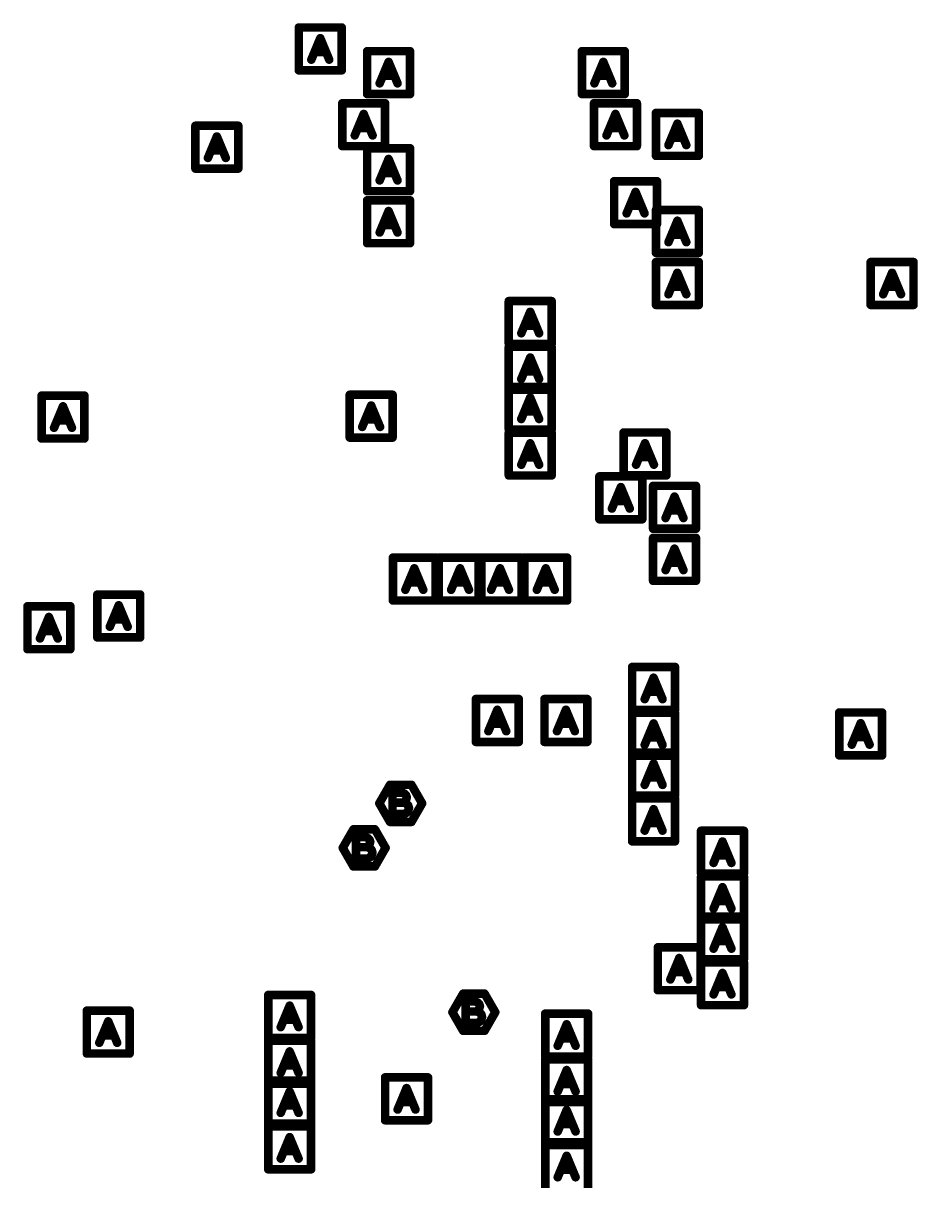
# Model space of a CAD drawing. Extents: x -14.2 to 19.9, y -5.2 to 16.9.
# Drawn here: x 1.014 to 1.64, y 2.601 to 3.413 of the extents above; entities that cross this region are included whole.
import ezdxf

# ---------------------------------------------------------------- set-up
doc = ezdxf.new("R2010")
doc.units = 0
doc.layers.get('0').update_dxf_attribs({"linetype": 'CONTINUOUS'})
doc.layers.add('FAB', color=2, linetype='CONTINUOUS')

# ---------------------------------------------------------------- blocks, each defined once
blk = doc.blocks.new('ROUND_1')
at = {"const_width": 0.003}
blk.add_lwpolyline([(-0.0015, 0, 1), (0.0015, 0, 1)], format="xyb", close=True, dxfattribs=at)

msp = doc.modelspace()

# ---------------------------------------------------------------- linework, layer by layer
at = {"layer": 'FAB', "const_width": 0.006}
for points in [[(1.20701, 3.37971), (1.20701, 3.40971)], [(1.20701, 3.40971), (1.23701, 3.40971)], [(1.23701, 3.40971), (1.23701, 3.37971)], [(1.21576, 3.38721), (1.22201, 3.40221)], [(1.22201, 3.40221), (1.22826, 3.38721)], [(1.22601, 3.39246), (1.21801, 3.39246)], [(1.25483, 3.36312), (1.25483, 3.39312)], [(1.25483, 3.39312), (1.28483, 3.39312)], [(1.28483, 3.39312), (1.28483, 3.36312)], [(1.40512, 3.36312), (1.40512, 3.39312)], [(1.40512, 3.39312), (1.43512, 3.39312)], [(1.43512, 3.39312), (1.43512, 3.36312)], [(1.26358, 3.37062), (1.26983, 3.38562)], [(1.26983, 3.38562), (1.27608, 3.37062)], [(1.41387, 3.37062), (1.42012, 3.38562)], [(1.42012, 3.38562), (1.42637, 3.37062)], [(1.23701, 3.37971), (1.20701, 3.37971)], [(1.27383, 3.37587), (1.26583, 3.37587)], [(1.42412, 3.37587), (1.41612, 3.37587)], [(1.23739, 3.3267), (1.23739, 3.3567)], [(1.23739, 3.3567), (1.26739, 3.3567)], [(1.28483, 3.36312), (1.25483, 3.36312)], [(1.26739, 3.3567), (1.26739, 3.3267)], [(1.43512, 3.36312), (1.40512, 3.36312)], [(1.41362, 3.3267), (1.41362, 3.3567)], [(1.41362, 3.3567), (1.44362, 3.3567)], [(1.44362, 3.3567), (1.44362, 3.3267)], [(1.24614, 3.3342), (1.25239, 3.3492)], [(1.25239, 3.3492), (1.25864, 3.3342)], [(1.42237, 3.3342), (1.42862, 3.3492)], [(1.42862, 3.3492), (1.43487, 3.3342)], [(1.45696, 3.31992), (1.45696, 3.34992)], [(1.45696, 3.34992), (1.48696, 3.34992)], [(1.48696, 3.34992), (1.48696, 3.31992)], [(1.13462, 3.31095), (1.13462, 3.34095)], [(1.13462, 3.34095), (1.16462, 3.34095)], [(1.16462, 3.34095), (1.16462, 3.31095)], [(1.46571, 3.32742), (1.47196, 3.34242)], [(1.47196, 3.34242), (1.47821, 3.32742)], [(1.14337, 3.31845), (1.14962, 3.33345)], [(1.14962, 3.33345), (1.15587, 3.31845)], [(1.25639, 3.33945), (1.24839, 3.33945)], [(1.43262, 3.33945), (1.42462, 3.33945)], [(1.47596, 3.33267), (1.46796, 3.33267)], [(1.15362, 3.3237), (1.14562, 3.3237)], [(1.26739, 3.3267), (1.23739, 3.3267)], [(1.25483, 3.2952), (1.25483, 3.3252)], [(1.25483, 3.3252), (1.28483, 3.3252)], [(1.28483, 3.3252), (1.28483, 3.2952)], [(1.44362, 3.3267), (1.41362, 3.3267)], [(1.26358, 3.3027), (1.26983, 3.3177)], [(1.26983, 3.3177), (1.27608, 3.3027)], [(1.48696, 3.31992), (1.45696, 3.31992)], [(1.16462, 3.31095), (1.13462, 3.31095)], [(1.27383, 3.30795), (1.26583, 3.30795)], [(1.4277, 3.27215), (1.4277, 3.30215)], [(1.4277, 3.30215), (1.4577, 3.30215)], [(1.4577, 3.30215), (1.4577, 3.27215)], [(1.28483, 3.2952), (1.25483, 3.2952)], [(1.43645, 3.27965), (1.4427, 3.29465)], [(1.4427, 3.29465), (1.44895, 3.27965)], [(1.25483, 3.25878), (1.25483, 3.28878)], [(1.25483, 3.28878), (1.28483, 3.28878)], [(1.28483, 3.28878), (1.28483, 3.25878)], [(1.4467, 3.2849), (1.4387, 3.2849)], [(1.26358, 3.26628), (1.26983, 3.28128)], [(1.26983, 3.28128), (1.27608, 3.26628)], [(1.45696, 3.252), (1.45696, 3.282)], [(1.45696, 3.282), (1.48696, 3.282)], [(1.48696, 3.282), (1.48696, 3.252)], [(1.27383, 3.27153), (1.26583, 3.27153)], [(1.4577, 3.27215), (1.4277, 3.27215)], [(1.46571, 3.2595), (1.47196, 3.2745)], [(1.47196, 3.2745), (1.47821, 3.2595)], [(1.28483, 3.25878), (1.25483, 3.25878)], [(1.47596, 3.26475), (1.46796, 3.26475)], [(1.48696, 3.252), (1.45696, 3.252)], [(1.45696, 3.21558), (1.45696, 3.24558)], [(1.45696, 3.24558), (1.48696, 3.24558)], [(1.48696, 3.24558), (1.48696, 3.21558)], [(1.60725, 3.21558), (1.60725, 3.24558)], [(1.60725, 3.24558), (1.63725, 3.24558)], [(1.63725, 3.24558), (1.63725, 3.21558)], [(1.46571, 3.22308), (1.47196, 3.23808)], [(1.47196, 3.23808), (1.47821, 3.22308)], [(1.616, 3.22308), (1.62225, 3.23808)], [(1.62225, 3.23808), (1.6285, 3.22308)], [(1.47596, 3.22833), (1.46796, 3.22833)], [(1.62625, 3.22833), (1.61825, 3.22833)], [(1.35395, 3.18828), (1.35395, 3.21828)], [(1.35395, 3.21828), (1.38395, 3.21828)], [(1.38395, 3.21828), (1.38395, 3.18828)], [(1.3627, 3.19578), (1.36895, 3.21078)], [(1.36895, 3.21078), (1.3752, 3.19578)], [(1.48696, 3.21558), (1.45696, 3.21558)], [(1.63725, 3.21558), (1.60725, 3.21558)], [(1.37295, 3.20103), (1.36495, 3.20103)], [(1.38395, 3.18828), (1.35395, 3.18828)], [(1.35395, 3.15628), (1.35395, 3.18628)], [(1.35395, 3.18628), (1.38395, 3.18628)], [(1.38395, 3.18628), (1.38395, 3.15628)], [(1.3627, 3.16378), (1.36895, 3.17878)], [(1.36895, 3.17878), (1.3752, 3.16378)], [(1.37295, 3.16903), (1.36495, 3.16903)], [(1.35395, 3.12828), (1.35395, 3.15828)], [(1.35395, 3.15828), (1.38395, 3.15828)], [(1.38395, 3.15628), (1.35395, 3.15628)], [(1.38395, 3.15828), (1.38395, 3.12828)], [(1.02692, 3.12214), (1.02692, 3.15214)], [(1.02692, 3.15214), (1.05692, 3.15214)], [(1.05692, 3.15214), (1.05692, 3.12214)], [(1.24261, 3.12275), (1.24261, 3.15275)], [(1.24261, 3.15275), (1.27261, 3.15275)], [(1.25136, 3.13025), (1.25761, 3.14525)], [(1.25761, 3.14525), (1.26386, 3.13025)], [(1.27261, 3.15275), (1.27261, 3.12275)], [(1.3627, 3.13578), (1.36895, 3.15078)], [(1.36895, 3.15078), (1.3752, 3.13578)], [(1.03567, 3.12964), (1.04192, 3.14464)], [(1.04192, 3.14464), (1.04817, 3.12964)], [(1.37295, 3.14103), (1.36495, 3.14103)], [(1.04592, 3.13489), (1.03792, 3.13489)], [(1.26161, 3.1355), (1.25361, 3.1355)], [(1.05692, 3.12214), (1.02692, 3.12214)], [(1.27261, 3.12275), (1.24261, 3.12275)], [(1.38395, 3.12828), (1.35395, 3.12828)], [(1.35395, 3.09628), (1.35395, 3.12628)], [(1.35395, 3.12628), (1.38395, 3.12628)], [(1.38395, 3.12628), (1.38395, 3.09628)], [(1.43429, 3.09632), (1.43429, 3.12632)], [(1.43429, 3.12632), (1.46429, 3.12632)], [(1.46429, 3.12632), (1.46429, 3.09632)], [(1.3627, 3.10378), (1.36895, 3.11878)], [(1.36895, 3.11878), (1.3752, 3.10378)], [(1.44304, 3.10382), (1.44929, 3.11882)], [(1.44929, 3.11882), (1.45554, 3.10382)], [(1.37295, 3.10903), (1.36495, 3.10903)], [(1.45329, 3.10907), (1.44529, 3.10907)], [(1.38395, 3.09628), (1.35395, 3.09628)], [(1.46429, 3.09632), (1.43429, 3.09632)], [(1.41738, 3.06563), (1.41738, 3.09563)], [(1.41738, 3.09563), (1.44738, 3.09563)], [(1.42613, 3.07313), (1.43238, 3.08813)], [(1.43238, 3.08813), (1.43863, 3.07313)], [(1.44738, 3.09563), (1.44738, 3.06563)], [(1.45496, 3.059), (1.45496, 3.089)], [(1.45496, 3.089), (1.48496, 3.089)], [(1.48496, 3.089), (1.48496, 3.059)], [(1.46371, 3.0665), (1.46996, 3.0815)], [(1.46996, 3.0815), (1.47621, 3.0665)], [(1.43638, 3.07838), (1.42838, 3.07838)], [(1.44738, 3.06563), (1.41738, 3.06563)], [(1.47396, 3.07175), (1.46596, 3.07175)], [(1.48496, 3.059), (1.45496, 3.059)], [(1.45496, 3.02258), (1.45496, 3.05258)], [(1.45496, 3.05258), (1.48496, 3.05258)], [(1.48496, 3.05258), (1.48496, 3.02258)], [(1.46371, 3.03008), (1.46996, 3.04508)], [(1.46996, 3.04508), (1.47621, 3.03008)], [(1.27284, 3.0088), (1.27284, 3.0388)], [(1.27284, 3.0388), (1.30284, 3.0388)], [(1.30284, 3.0388), (1.30284, 3.0088)], [(1.30484, 3.0088), (1.30484, 3.0388)], [(1.30484, 3.0388), (1.33484, 3.0388)], [(1.33284, 3.0088), (1.33284, 3.0388)], [(1.33284, 3.0388), (1.36284, 3.0388)], [(1.33484, 3.0388), (1.33484, 3.0088)], [(1.36284, 3.0388), (1.36284, 3.0088)], [(1.36484, 3.0088), (1.36484, 3.0388)], [(1.36484, 3.0388), (1.39484, 3.0388)], [(1.39484, 3.0388), (1.39484, 3.0088)], [(1.47396, 3.03533), (1.46596, 3.03533)], [(1.28159, 3.0163), (1.28784, 3.0313)], [(1.28784, 3.0313), (1.29409, 3.0163)], [(1.31359, 3.0163), (1.31984, 3.0313)], [(1.31984, 3.0313), (1.32609, 3.0163)], [(1.34159, 3.0163), (1.34784, 3.0313)], [(1.34784, 3.0313), (1.35409, 3.0163)], [(1.37359, 3.0163), (1.37984, 3.0313)], [(1.37984, 3.0313), (1.38609, 3.0163)], [(1.29184, 3.02155), (1.28384, 3.02155)], [(1.32384, 3.02155), (1.31584, 3.02155)], [(1.35184, 3.02155), (1.34384, 3.02155)], [(1.38384, 3.02155), (1.37584, 3.02155)], [(1.48496, 3.02258), (1.45496, 3.02258)], [(1.06595, 2.98295), (1.06595, 3.01295)], [(1.06595, 3.01295), (1.09595, 3.01295)], [(1.09595, 3.01295), (1.09595, 2.98295)], [(1.30284, 3.0088), (1.27284, 3.0088)], [(1.33484, 3.0088), (1.30484, 3.0088)], [(1.36284, 3.0088), (1.33284, 3.0088)], [(1.39484, 3.0088), (1.36484, 3.0088)], [(1.01706, 2.97475), (1.01706, 3.00475)], [(1.01706, 3.00475), (1.04706, 3.00475)], [(1.04706, 3.00475), (1.04706, 2.97475)], [(1.0747, 2.99045), (1.08095, 3.00545)], [(1.08095, 3.00545), (1.0872, 2.99045)], [(1.02581, 2.98225), (1.03206, 2.99725)], [(1.03206, 2.99725), (1.03831, 2.98225)], [(1.08495, 2.9957), (1.07695, 2.9957)], [(1.03606, 2.9875), (1.02806, 2.9875)], [(1.09595, 2.98295), (1.06595, 2.98295)], [(1.04706, 2.97475), (1.01706, 2.97475)], [(1.44032, 2.93229), (1.44032, 2.96229)], [(1.44032, 2.96229), (1.47032, 2.96229)], [(1.47032, 2.96229), (1.47032, 2.93229)], [(1.44907, 2.93979), (1.45532, 2.95479)], [(1.45532, 2.95479), (1.46157, 2.93979)], [(1.45932, 2.94504), (1.45132, 2.94504)], [(1.33093, 2.90985), (1.33093, 2.93985)], [(1.33093, 2.93985), (1.36093, 2.93985)], [(1.36093, 2.93985), (1.36093, 2.90985)], [(1.37893, 2.90985), (1.37893, 2.93985)], [(1.37893, 2.93985), (1.40893, 2.93985)], [(1.40893, 2.93985), (1.40893, 2.90985)], [(1.33968, 2.91735), (1.34593, 2.93235)], [(1.34593, 2.93235), (1.35218, 2.91735)], [(1.38768, 2.91735), (1.39393, 2.93235)], [(1.39393, 2.93235), (1.40018, 2.91735)], [(1.47032, 2.93229), (1.44032, 2.93229)], [(1.44032, 2.90029), (1.44032, 2.93029)], [(1.44032, 2.93029), (1.47032, 2.93029)], [(1.47032, 2.93029), (1.47032, 2.90029)], [(1.58526, 2.90045), (1.58526, 2.93045)], [(1.58526, 2.93045), (1.61526, 2.93045)], [(1.61526, 2.93045), (1.61526, 2.90045)], [(1.34993, 2.9226), (1.34193, 2.9226)], [(1.39793, 2.9226), (1.38993, 2.9226)], [(1.44907, 2.90779), (1.45532, 2.92279)], [(1.45532, 2.92279), (1.46157, 2.90779)], [(1.59401, 2.90795), (1.60026, 2.92295)], [(1.60026, 2.92295), (1.60651, 2.90795)], [(1.36093, 2.90985), (1.33093, 2.90985)], [(1.40893, 2.90985), (1.37893, 2.90985)], [(1.45932, 2.91304), (1.45132, 2.91304)], [(1.60426, 2.9132), (1.59626, 2.9132)], [(1.44032, 2.87229), (1.44032, 2.90229)], [(1.44032, 2.90229), (1.47032, 2.90229)], [(1.47032, 2.90229), (1.47032, 2.87229)], [(1.47032, 2.90029), (1.44032, 2.90029)], [(1.44907, 2.87979), (1.45532, 2.89479)], [(1.45532, 2.89479), (1.46157, 2.87979)], [(1.61526, 2.90045), (1.58526, 2.90045)], [(1.26332, 2.86686), (1.27082, 2.87985)], [(1.27082, 2.87985), (1.28582, 2.87985)], [(1.28582, 2.87985), (1.29332, 2.86686)], [(1.45932, 2.88504), (1.45132, 2.88504)], [(1.27932, 2.87436), (1.27257, 2.87436)], [(1.27257, 2.87436), (1.27257, 2.85936)], [(1.28107, 2.87361), (1.27932, 2.87436)], [(1.28207, 2.87261), (1.28107, 2.87361)], [(1.28132, 2.86811), (1.28207, 2.86936)], [(1.28257, 2.87111), (1.28207, 2.87261)], [(1.28207, 2.86936), (1.28257, 2.87111)], [(1.47032, 2.87229), (1.44032, 2.87229)], [(1.44032, 2.84029), (1.44032, 2.87029)], [(1.44032, 2.87029), (1.47032, 2.87029)], [(1.47032, 2.87029), (1.47032, 2.84029)], [(1.27082, 2.85387), (1.26332, 2.86686)], [(1.28032, 2.86736), (1.27257, 2.86736)], [(1.28032, 2.86736), (1.28132, 2.86811)], [(1.28207, 2.86686), (1.28032, 2.86736)], [(1.28357, 2.86536), (1.28207, 2.86686)], [(1.28257, 2.86036), (1.28357, 2.86186)], [(1.28407, 2.86361), (1.28357, 2.86536)], [(1.28357, 2.86186), (1.28407, 2.86361)], [(1.29332, 2.86686), (1.28582, 2.85387)], [(1.44907, 2.84779), (1.45532, 2.86279)], [(1.45532, 2.86279), (1.46157, 2.84779)], [(1.28582, 2.85387), (1.27082, 2.85387)], [(1.27257, 2.85936), (1.28082, 2.85936)], [(1.28082, 2.85936), (1.28257, 2.86036)], [(1.45932, 2.85304), (1.45132, 2.85304)], [(1.23773, 2.83572), (1.24523, 2.84871)], [(1.24523, 2.84871), (1.26023, 2.84871)], [(1.26023, 2.84871), (1.26773, 2.83572)], [(1.48854, 2.8177), (1.48854, 2.8477)], [(1.48854, 2.8477), (1.51854, 2.8477)], [(1.51854, 2.8477), (1.51854, 2.8177)], [(1.25373, 2.84322), (1.24698, 2.84322)], [(1.24698, 2.84322), (1.24698, 2.82822)], [(1.25548, 2.84247), (1.25373, 2.84322)], [(1.25473, 2.83622), (1.25573, 2.83697)], [(1.25648, 2.84147), (1.25548, 2.84247)], [(1.25573, 2.83697), (1.25648, 2.83822)], [(1.25698, 2.83997), (1.25648, 2.84147)], [(1.25648, 2.83822), (1.25698, 2.83997)], [(1.47032, 2.84029), (1.44032, 2.84029)], [(1.49729, 2.8252), (1.50354, 2.8402)], [(1.50354, 2.8402), (1.50979, 2.8252)], [(1.24523, 2.82273), (1.23773, 2.83572)], [(1.25473, 2.83622), (1.24698, 2.83622)], [(1.25648, 2.83572), (1.25473, 2.83622)], [(1.25523, 2.82822), (1.25698, 2.82922)], [(1.25798, 2.83422), (1.25648, 2.83572)], [(1.25698, 2.82922), (1.25798, 2.83072)], [(1.25848, 2.83247), (1.25798, 2.83422)], [(1.25798, 2.83072), (1.25848, 2.83247)], [(1.26773, 2.83572), (1.26023, 2.82273)], [(1.50754, 2.83045), (1.49954, 2.83045)], [(1.26023, 2.82273), (1.24523, 2.82273)], [(1.24698, 2.82822), (1.25523, 2.82822)], [(1.51854, 2.8177), (1.48854, 2.8177)], [(1.48854, 2.7857), (1.48854, 2.8157)], [(1.48854, 2.8157), (1.51854, 2.8157)], [(1.51854, 2.8157), (1.51854, 2.7857)], [(1.49729, 2.7932), (1.50354, 2.8082)], [(1.50354, 2.8082), (1.50979, 2.7932)], [(1.50754, 2.79845), (1.49954, 2.79845)], [(1.48854, 2.7577), (1.48854, 2.7877)], [(1.48854, 2.7877), (1.51854, 2.7877)], [(1.51854, 2.7857), (1.48854, 2.7857)], [(1.49729, 2.7652), (1.50354, 2.7802)], [(1.50354, 2.7802), (1.50979, 2.7652)], [(1.51854, 2.7877), (1.51854, 2.7577)], [(1.45829, 2.73615), (1.45829, 2.76615)], [(1.45829, 2.76615), (1.48829, 2.76615)], [(1.48829, 2.76615), (1.48829, 2.73615)], [(1.50754, 2.77045), (1.49954, 2.77045)], [(1.46704, 2.74365), (1.47329, 2.75865)], [(1.47329, 2.75865), (1.47954, 2.74365)], [(1.51854, 2.7577), (1.48854, 2.7577)], [(1.48854, 2.7257), (1.48854, 2.7557)], [(1.48854, 2.7557), (1.51854, 2.7557)], [(1.51854, 2.7557), (1.51854, 2.7257)], [(1.47729, 2.7489), (1.46929, 2.7489)], [(1.49729, 2.7332), (1.50354, 2.7482)], [(1.50354, 2.7482), (1.50979, 2.7332)], [(1.18558, 2.70282), (1.18558, 2.73282)], [(1.18558, 2.73282), (1.21558, 2.73282)], [(1.21558, 2.73282), (1.21558, 2.70282)], [(1.3145, 2.72074), (1.322, 2.73373)], [(1.322, 2.73373), (1.337, 2.73373)], [(1.337, 2.73373), (1.3445, 2.72074)], [(1.48829, 2.73615), (1.45829, 2.73615)], [(1.50754, 2.73845), (1.49954, 2.73845)], [(1.19433, 2.71032), (1.20058, 2.72532)], [(1.20058, 2.72532), (1.20683, 2.71032)], [(1.3305, 2.72824), (1.32375, 2.72824)], [(1.32375, 2.72824), (1.32375, 2.71324)], [(1.33225, 2.72749), (1.3305, 2.72824)], [(1.33325, 2.72649), (1.33225, 2.72749)], [(1.3325, 2.72199), (1.33325, 2.72324)], [(1.33375, 2.72499), (1.33325, 2.72649)], [(1.33325, 2.72324), (1.33375, 2.72499)], [(1.51854, 2.7257), (1.48854, 2.7257)], [(1.05859, 2.69184), (1.05859, 2.72184)], [(1.05859, 2.72184), (1.08859, 2.72184)], [(1.08859, 2.72184), (1.08859, 2.69184)], [(1.20458, 2.71557), (1.19658, 2.71557)], [(1.322, 2.70775), (1.3145, 2.72074)], [(1.3315, 2.72124), (1.32375, 2.72124)], [(1.3315, 2.72124), (1.3325, 2.72199)], [(1.33325, 2.72074), (1.3315, 2.72124)], [(1.33475, 2.71924), (1.33325, 2.72074)], [(1.33375, 2.71424), (1.33475, 2.71574)], [(1.33525, 2.71749), (1.33475, 2.71924)], [(1.33475, 2.71574), (1.33525, 2.71749)], [(1.3445, 2.72074), (1.337, 2.70775)], [(1.37946, 2.68978), (1.37946, 2.71978)], [(1.37946, 2.71978), (1.40946, 2.71978)], [(1.40946, 2.71978), (1.40946, 2.68978)], [(1.06734, 2.69934), (1.07359, 2.71434)], [(1.07359, 2.71434), (1.07984, 2.69934)], [(1.337, 2.70775), (1.322, 2.70775)], [(1.32375, 2.71324), (1.332, 2.71324)], [(1.332, 2.71324), (1.33375, 2.71424)], [(1.38821, 2.69728), (1.39446, 2.71228)], [(1.39446, 2.71228), (1.40071, 2.69728)], [(1.07759, 2.70459), (1.06959, 2.70459)], [(1.21558, 2.70282), (1.18558, 2.70282)], [(1.18558, 2.67082), (1.18558, 2.70082)], [(1.18558, 2.70082), (1.21558, 2.70082)], [(1.21558, 2.70082), (1.21558, 2.67082)], [(1.39846, 2.70253), (1.39046, 2.70253)], [(1.08859, 2.69184), (1.05859, 2.69184)], [(1.19433, 2.67832), (1.20058, 2.69332)], [(1.20058, 2.69332), (1.20683, 2.67832)], [(1.20458, 2.68357), (1.19658, 2.68357)], [(1.40946, 2.68978), (1.37946, 2.68978)], [(1.37946, 2.65778), (1.37946, 2.68778)], [(1.37946, 2.68778), (1.40946, 2.68778)], [(1.40946, 2.68778), (1.40946, 2.65778)], [(1.2674, 2.64515), (1.2674, 2.67515)], [(1.2674, 2.67515), (1.2974, 2.67515)], [(1.2974, 2.67515), (1.2974, 2.64515)], [(1.38821, 2.66528), (1.39446, 2.68028)], [(1.39446, 2.68028), (1.40071, 2.66528)], [(1.18558, 2.64282), (1.18558, 2.67282)], [(1.18558, 2.67282), (1.21558, 2.67282)], [(1.21558, 2.67082), (1.18558, 2.67082)], [(1.21558, 2.67282), (1.21558, 2.64282)], [(1.27615, 2.65265), (1.2824, 2.66765)], [(1.2824, 2.66765), (1.28865, 2.65265)], [(1.39846, 2.67053), (1.39046, 2.67053)], [(1.19433, 2.65032), (1.20058, 2.66532)], [(1.20058, 2.66532), (1.20683, 2.65032)], [(1.37946, 2.62978), (1.37946, 2.65978)], [(1.37946, 2.65978), (1.40946, 2.65978)], [(1.40946, 2.65978), (1.40946, 2.62978)], [(1.20458, 2.65557), (1.19658, 2.65557)], [(1.2864, 2.6579), (1.2784, 2.6579)], [(1.40946, 2.65778), (1.37946, 2.65778)], [(1.38821, 2.63728), (1.39446, 2.65228)], [(1.39446, 2.65228), (1.40071, 2.63728)], [(1.21558, 2.64282), (1.18558, 2.64282)], [(1.2974, 2.64515), (1.2674, 2.64515)], [(1.39846, 2.64253), (1.39046, 2.64253)], [(1.18558, 2.61082), (1.18558, 2.64082)], [(1.18558, 2.64082), (1.21558, 2.64082)], [(1.21558, 2.64082), (1.21558, 2.61082)], [(1.19433, 2.61832), (1.20058, 2.63332)], [(1.20058, 2.63332), (1.20683, 2.61832)], [(1.40946, 2.62978), (1.37946, 2.62978)], [(1.37946, 2.59778), (1.37946, 2.62778)], [(1.37946, 2.62778), (1.40946, 2.62778)], [(1.40946, 2.62778), (1.40946, 2.59778)], [(1.20458, 2.62357), (1.19658, 2.62357)], [(1.38821, 2.60528), (1.39446, 2.62028)], [(1.39446, 2.62028), (1.40071, 2.60528)], [(1.21558, 2.61082), (1.18558, 2.61082)], [(1.39846, 2.61053), (1.39046, 2.61053)]]:
    msp.add_lwpolyline(points, dxfattribs=at)

# ---------------------------------------------------------------- block references
at = {"layer": 'FAB'}
for p in [(1.20701, 3.40971), (1.20701, 3.40971), (1.23701, 3.40971), (1.23701, 3.40971), (1.22201, 3.40221), (1.22201, 3.40221), (1.21801, 3.39246), (1.22601, 3.39246), (1.25483, 3.39312), (1.25483, 3.39312), (1.28483, 3.39312), (1.28483, 3.39312), (1.40512, 3.39312), (1.40512, 3.39312), (1.43512, 3.39312), (1.43512, 3.39312), (1.21576, 3.38721), (1.22826, 3.38721), (1.26983, 3.38562), (1.26983, 3.38562), (1.42012, 3.38562), (1.42012, 3.38562), (1.20701, 3.37971), (1.20701, 3.37971), (1.23701, 3.37971), (1.23701, 3.37971), (1.26583, 3.37587), (1.27383, 3.37587), (1.41612, 3.37587), (1.42412, 3.37587), (1.26358, 3.37062), (1.27608, 3.37062), (1.41387, 3.37062), (1.42637, 3.37062), (1.23739, 3.3567), (1.23739, 3.3567), (1.25483, 3.36312), (1.25483, 3.36312), (1.26739, 3.3567), (1.26739, 3.3567), (1.28483, 3.36312), (1.28483, 3.36312), (1.40512, 3.36312), (1.40512, 3.36312), (1.41362, 3.3567), (1.41362, 3.3567), (1.43512, 3.36312), (1.43512, 3.36312), (1.44362, 3.3567), (1.44362, 3.3567), (1.25239, 3.3492), (1.25239, 3.3492), (1.42862, 3.3492), (1.42862, 3.3492), (1.45696, 3.34992), (1.45696, 3.34992), (1.48696, 3.34992), (1.48696, 3.34992), (1.13462, 3.34095), (1.13462, 3.34095), (1.16462, 3.34095), (1.16462, 3.34095), (1.47196, 3.34242), (1.47196, 3.34242), (1.14962, 3.33345), (1.14962, 3.33345), (1.24614, 3.3342), (1.24839, 3.33945), (1.25639, 3.33945), (1.25864, 3.3342), (1.42237, 3.3342), (1.42462, 3.33945), (1.43262, 3.33945), (1.43487, 3.3342), (1.46796, 3.33267), (1.47596, 3.33267), (1.14562, 3.3237), (1.15362, 3.3237), (1.23739, 3.3267), (1.23739, 3.3267), (1.25483, 3.3252), (1.25483, 3.3252), (1.26739, 3.3267), (1.26739, 3.3267), (1.28483, 3.3252), (1.28483, 3.3252), (1.41362, 3.3267), (1.41362, 3.3267), (1.44362, 3.3267), (1.44362, 3.3267), (1.46571, 3.32742), (1.47821, 3.32742), (1.14337, 3.31845), (1.15587, 3.31845), (1.26983, 3.3177), (1.26983, 3.3177), (1.45696, 3.31992), (1.45696, 3.31992), (1.48696, 3.31992), (1.48696, 3.31992), (1.13462, 3.31095), (1.13462, 3.31095), (1.16462, 3.31095), (1.16462, 3.31095), (1.26583, 3.30795), (1.27383, 3.30795), (1.26358, 3.3027), (1.27608, 3.3027), (1.4277, 3.30215), (1.4277, 3.30215), (1.4577, 3.30215), (1.4577, 3.30215), (1.25483, 3.2952), (1.25483, 3.2952), (1.28483, 3.2952), (1.28483, 3.2952), (1.4427, 3.29465), (1.4427, 3.29465), (1.25483, 3.28878), (1.25483, 3.28878), (1.28483, 3.28878), (1.28483, 3.28878), (1.4387, 3.2849), (1.4467, 3.2849), (1.26983, 3.28128), (1.26983, 3.28128), (1.43645, 3.27965), (1.44895, 3.27965), (1.45696, 3.282), (1.45696, 3.282), (1.48696, 3.282), (1.48696, 3.282), (1.26583, 3.27153), (1.27383, 3.27153), (1.4277, 3.27215), (1.4277, 3.27215), (1.4577, 3.27215), (1.4577, 3.27215), (1.47196, 3.2745), (1.47196, 3.2745), (1.25483, 3.25878), (1.25483, 3.25878), (1.26358, 3.26628), (1.27608, 3.26628), (1.28483, 3.25878), (1.28483, 3.25878), (1.46571, 3.2595), (1.46796, 3.26475), (1.47596, 3.26475), (1.47821, 3.2595), (1.45696, 3.252), (1.45696, 3.252), (1.48696, 3.252), (1.48696, 3.252), (1.45696, 3.24558), (1.45696, 3.24558), (1.48696, 3.24558), (1.48696, 3.24558), (1.60725, 3.24558), (1.60725, 3.24558), (1.63725, 3.24558), (1.63725, 3.24558), (1.47196, 3.23808), (1.47196, 3.23808), (1.62225, 3.23808), (1.62225, 3.23808), (1.46796, 3.22833), (1.47596, 3.22833), (1.61825, 3.22833), (1.62625, 3.22833), (1.35395, 3.21828), (1.35395, 3.21828), (1.38395, 3.21828), (1.38395, 3.21828), (1.46571, 3.22308), (1.47821, 3.22308), (1.616, 3.22308), (1.6285, 3.22308), (1.36895, 3.21078), (1.36895, 3.21078), (1.45696, 3.21558), (1.45696, 3.21558), (1.48696, 3.21558), (1.48696, 3.21558), (1.60725, 3.21558), (1.60725, 3.21558), (1.63725, 3.21558), (1.63725, 3.21558), (1.3627, 3.19578), (1.36495, 3.20103), (1.37295, 3.20103), (1.3752, 3.19578), (1.35395, 3.18828), (1.35395, 3.18828), (1.35395, 3.18628), (1.35395, 3.18628), (1.38395, 3.18828), (1.38395, 3.18828), (1.38395, 3.18628), (1.38395, 3.18628), (1.36895, 3.17878), (1.36895, 3.17878), (1.3627, 3.16378), (1.36495, 3.16903), (1.37295, 3.16903), (1.3752, 3.16378), (1.35395, 3.15828), (1.35395, 3.15828), (1.35395, 3.15628), (1.35395, 3.15628), (1.38395, 3.15828), (1.38395, 3.15828), (1.38395, 3.15628), (1.38395, 3.15628), (1.02692, 3.15214), (1.02692, 3.15214), (1.05692, 3.15214), (1.05692, 3.15214), (1.24261, 3.15275), (1.24261, 3.15275), (1.25761, 3.14525), (1.25761, 3.14525), (1.27261, 3.15275), (1.27261, 3.15275), (1.36895, 3.15078), (1.36895, 3.15078), (1.04192, 3.14464), (1.04192, 3.14464), (1.36495, 3.14103), (1.37295, 3.14103), (1.03567, 3.12964), (1.03792, 3.13489), (1.04592, 3.13489), (1.04817, 3.12964), (1.25136, 3.13025), (1.25361, 3.1355), (1.26161, 3.1355), (1.26386, 3.13025), (1.3627, 3.13578), (1.3752, 3.13578), (1.02692, 3.12214), (1.02692, 3.12214), (1.05692, 3.12214), (1.05692, 3.12214), (1.24261, 3.12275), (1.24261, 3.12275), (1.27261, 3.12275), (1.27261, 3.12275), (1.35395, 3.12828), (1.35395, 3.12828), (1.35395, 3.12628), (1.35395, 3.12628), (1.38395, 3.12828), (1.38395, 3.12828), (1.38395, 3.12628), (1.38395, 3.12628), (1.43429, 3.12632), (1.43429, 3.12632), (1.46429, 3.12632), (1.46429, 3.12632), (1.36895, 3.11878), (1.36895, 3.11878), (1.44929, 3.11882), (1.44929, 3.11882), (1.36495, 3.10903), (1.37295, 3.10903), (1.44529, 3.10907), (1.45329, 3.10907), (1.35395, 3.09628), (1.35395, 3.09628), (1.3627, 3.10378), (1.3752, 3.10378), (1.38395, 3.09628), (1.38395, 3.09628), (1.43429, 3.09632), (1.43429, 3.09632), (1.44304, 3.10382), (1.45554, 3.10382), (1.46429, 3.09632), (1.46429, 3.09632), (1.41738, 3.09563), (1.41738, 3.09563), (1.43238, 3.08813), (1.43238, 3.08813), (1.44738, 3.09563), (1.44738, 3.09563), (1.45496, 3.089), (1.45496, 3.089), (1.48496, 3.089), (1.48496, 3.089), (1.46996, 3.0815), (1.46996, 3.0815), (1.42613, 3.07313), (1.42838, 3.07838), (1.43638, 3.07838), (1.43863, 3.07313), (1.41738, 3.06563), (1.41738, 3.06563), (1.44738, 3.06563), (1.44738, 3.06563), (1.46371, 3.0665), (1.46596, 3.07175), (1.47396, 3.07175), (1.47621, 3.0665), (1.45496, 3.059), (1.45496, 3.059), (1.48496, 3.059), (1.48496, 3.059), (1.45496, 3.05258), (1.45496, 3.05258), (1.48496, 3.05258), (1.48496, 3.05258), (1.46996, 3.04508), (1.46996, 3.04508), (1.27284, 3.0388), (1.27284, 3.0388), (1.30284, 3.0388), (1.30284, 3.0388), (1.30484, 3.0388), (1.30484, 3.0388), (1.33284, 3.0388), (1.33284, 3.0388), (1.33484, 3.0388), (1.33484, 3.0388), (1.36284, 3.0388), (1.36284, 3.0388), (1.36484, 3.0388), (1.36484, 3.0388), (1.39484, 3.0388), (1.39484, 3.0388), (1.46596, 3.03533), (1.47396, 3.03533), (1.28784, 3.0313), (1.28784, 3.0313), (1.31984, 3.0313), (1.31984, 3.0313), (1.34784, 3.0313), (1.34784, 3.0313), (1.37984, 3.0313), (1.37984, 3.0313), (1.46371, 3.03008), (1.47621, 3.03008), (1.28159, 3.0163), (1.28384, 3.02155), (1.29184, 3.02155), (1.29409, 3.0163), (1.31359, 3.0163), (1.31584, 3.02155), (1.32384, 3.02155), (1.32609, 3.0163), (1.34159, 3.0163), (1.34384, 3.02155), (1.35184, 3.02155), (1.35409, 3.0163), (1.37359, 3.0163), (1.37584, 3.02155), (1.38384, 3.02155), (1.38609, 3.0163), (1.45496, 3.02258), (1.45496, 3.02258), (1.48496, 3.02258), (1.48496, 3.02258), (1.06595, 3.01295), (1.06595, 3.01295), (1.09595, 3.01295), (1.09595, 3.01295), (1.27284, 3.0088), (1.27284, 3.0088), (1.30284, 3.0088), (1.30284, 3.0088), (1.30484, 3.0088), (1.30484, 3.0088), (1.33284, 3.0088), (1.33284, 3.0088), (1.33484, 3.0088), (1.33484, 3.0088), (1.36284, 3.0088), (1.36284, 3.0088), (1.36484, 3.0088), (1.36484, 3.0088), (1.39484, 3.0088), (1.39484, 3.0088), (1.01706, 3.00475), (1.01706, 3.00475), (1.04706, 3.00475), (1.04706, 3.00475), (1.08095, 3.00545), (1.08095, 3.00545), (1.03206, 2.99725), (1.03206, 2.99725), (1.07695, 2.9957), (1.08495, 2.9957), (1.02806, 2.9875), (1.03606, 2.9875), (1.06595, 2.98295), (1.06595, 2.98295), (1.0747, 2.99045), (1.0872, 2.99045), (1.09595, 2.98295), (1.09595, 2.98295), (1.01706, 2.97475), (1.01706, 2.97475), (1.02581, 2.98225), (1.03831, 2.98225), (1.04706, 2.97475), (1.04706, 2.97475), (1.44032, 2.96229), (1.44032, 2.96229), (1.47032, 2.96229), (1.47032, 2.96229), (1.45532, 2.95479), (1.45532, 2.95479), (1.45132, 2.94504), (1.45932, 2.94504), (1.33093, 2.93985), (1.33093, 2.93985), (1.36093, 2.93985), (1.36093, 2.93985), (1.37893, 2.93985), (1.37893, 2.93985), (1.40893, 2.93985), (1.40893, 2.93985), (1.44907, 2.93979), (1.46157, 2.93979), (1.34593, 2.93235), (1.34593, 2.93235), (1.39393, 2.93235), (1.39393, 2.93235), (1.44032, 2.93229), (1.44032, 2.93229), (1.44032, 2.93029), (1.44032, 2.93029), (1.47032, 2.93229), (1.47032, 2.93229), (1.47032, 2.93029), (1.47032, 2.93029), (1.58526, 2.93045), (1.58526, 2.93045), (1.61526, 2.93045), (1.61526, 2.93045), (1.34193, 2.9226), (1.34993, 2.9226), (1.38993, 2.9226), (1.39793, 2.9226), (1.45532, 2.92279), (1.45532, 2.92279), (1.60026, 2.92295), (1.60026, 2.92295), (1.33093, 2.90985), (1.33093, 2.90985), (1.33968, 2.91735), (1.35218, 2.91735), (1.36093, 2.90985), (1.36093, 2.90985), (1.37893, 2.90985), (1.37893, 2.90985), (1.38768, 2.91735), (1.40018, 2.91735), (1.40893, 2.90985), (1.40893, 2.90985), (1.45132, 2.91304), (1.45932, 2.91304), (1.59626, 2.9132), (1.60426, 2.9132), (1.44032, 2.90229), (1.44032, 2.90229), (1.44907, 2.90779), (1.46157, 2.90779), (1.47032, 2.90229), (1.47032, 2.90229), (1.59401, 2.90795), (1.60651, 2.90795), (1.44032, 2.90029), (1.44032, 2.90029), (1.45532, 2.89479), (1.45532, 2.89479), (1.47032, 2.90029), (1.47032, 2.90029), (1.58526, 2.90045), (1.58526, 2.90045), (1.61526, 2.90045), (1.61526, 2.90045), (1.27082, 2.87985), (1.27082, 2.87985), (1.28582, 2.87985), (1.28582, 2.87985), (1.44907, 2.87979), (1.45132, 2.88504), (1.45932, 2.88504), (1.46157, 2.87979), (1.27257, 2.87436), (1.27257, 2.87436), (1.27932, 2.87436), (1.27932, 2.87436), (1.28107, 2.87361), (1.28107, 2.87361), (1.28207, 2.87261), (1.28207, 2.87261), (1.28207, 2.86936), (1.28207, 2.86936), (1.28257, 2.87111), (1.28257, 2.87111), (1.44032, 2.87229), (1.44032, 2.87229), (1.44032, 2.87029), (1.44032, 2.87029), (1.47032, 2.87229), (1.47032, 2.87229), (1.47032, 2.87029), (1.47032, 2.87029), (1.26332, 2.86686), (1.26332, 2.86686), (1.27257, 2.86736), (1.28032, 2.86736), (1.28032, 2.86736), (1.28032, 2.86736), (1.28132, 2.86811), (1.28132, 2.86811), (1.28207, 2.86686), (1.28207, 2.86686), (1.28357, 2.86536), (1.28357, 2.86536), (1.28357, 2.86186), (1.28357, 2.86186), (1.28407, 2.86361), (1.28407, 2.86361), (1.29332, 2.86686), (1.29332, 2.86686), (1.45532, 2.86279), (1.45532, 2.86279), (1.27082, 2.85387), (1.27082, 2.85387), (1.27257, 2.85936), (1.27257, 2.85936), (1.28082, 2.85936), (1.28082, 2.85936), (1.28257, 2.86036), (1.28257, 2.86036), (1.28582, 2.85387), (1.28582, 2.85387), (1.45132, 2.85304), (1.45932, 2.85304), (1.24523, 2.84871), (1.24523, 2.84871), (1.26023, 2.84871), (1.26023, 2.84871), (1.44907, 2.84779), (1.46157, 2.84779), (1.48854, 2.8477), (1.48854, 2.8477), (1.51854, 2.8477), (1.51854, 2.8477), (1.24698, 2.84322), (1.24698, 2.84322), (1.25373, 2.84322), (1.25373, 2.84322), (1.25548, 2.84247), (1.25548, 2.84247), (1.25573, 2.83697), (1.25573, 2.83697), (1.25648, 2.84147), (1.25648, 2.84147), (1.25648, 2.83822), (1.25648, 2.83822), (1.25698, 2.83997), (1.25698, 2.83997), (1.44032, 2.84029), (1.44032, 2.84029), (1.47032, 2.84029), (1.47032, 2.84029), (1.50354, 2.8402), (1.50354, 2.8402), (1.23773, 2.83572), (1.23773, 2.83572), (1.24698, 2.83622), (1.25473, 2.83622), (1.25473, 2.83622), (1.25473, 2.83622), (1.25648, 2.83572), (1.25648, 2.83572), (1.25698, 2.82922), (1.25698, 2.82922), (1.25798, 2.83422), (1.25798, 2.83422), (1.25798, 2.83072), (1.25798, 2.83072), (1.25848, 2.83247), (1.25848, 2.83247), (1.26773, 2.83572), (1.26773, 2.83572), (1.49954, 2.83045), (1.50754, 2.83045), (1.24523, 2.82273), (1.24523, 2.82273), (1.24698, 2.82822), (1.24698, 2.82822), (1.25523, 2.82822), (1.25523, 2.82822), (1.26023, 2.82273), (1.26023, 2.82273), (1.49729, 2.8252), (1.50979, 2.8252), (1.48854, 2.8177), (1.48854, 2.8177), (1.48854, 2.8157), (1.48854, 2.8157), (1.51854, 2.8177), (1.51854, 2.8177), (1.51854, 2.8157), (1.51854, 2.8157), (1.50354, 2.8082), (1.50354, 2.8082), (1.49954, 2.79845), (1.50754, 2.79845), (1.49729, 2.7932), (1.50979, 2.7932), (1.48854, 2.7877), (1.48854, 2.7877), (1.48854, 2.7857), (1.48854, 2.7857), (1.50354, 2.7802), (1.50354, 2.7802), (1.51854, 2.7877), (1.51854, 2.7877), (1.51854, 2.7857), (1.51854, 2.7857), (1.45829, 2.76615), (1.45829, 2.76615), (1.48829, 2.76615), (1.48829, 2.76615), (1.49729, 2.7652), (1.49954, 2.77045), (1.50754, 2.77045), (1.50979, 2.7652), (1.47329, 2.75865), (1.47329, 2.75865), (1.48854, 2.7577), (1.48854, 2.7577), (1.48854, 2.7557), (1.48854, 2.7557), (1.51854, 2.7577), (1.51854, 2.7577), (1.51854, 2.7557), (1.51854, 2.7557), (1.46929, 2.7489), (1.47729, 2.7489), (1.50354, 2.7482), (1.50354, 2.7482), (1.46704, 2.74365), (1.47954, 2.74365), (1.18558, 2.73282), (1.18558, 2.73282), (1.21558, 2.73282), (1.21558, 2.73282), (1.322, 2.73373), (1.322, 2.73373), (1.337, 2.73373), (1.337, 2.73373), (1.45829, 2.73615), (1.45829, 2.73615), (1.48829, 2.73615), (1.48829, 2.73615), (1.49729, 2.7332), (1.49954, 2.73845), (1.50754, 2.73845), (1.50979, 2.7332), (1.20058, 2.72532), (1.20058, 2.72532), (1.32375, 2.72824), (1.32375, 2.72824), (1.3305, 2.72824), (1.3305, 2.72824), (1.33225, 2.72749), (1.33225, 2.72749), (1.33325, 2.72649), (1.33325, 2.72649), (1.33325, 2.72324), (1.33325, 2.72324), (1.33375, 2.72499), (1.33375, 2.72499), (1.48854, 2.7257), (1.48854, 2.7257), (1.51854, 2.7257), (1.51854, 2.7257), (1.05859, 2.72184), (1.05859, 2.72184), (1.08859, 2.72184), (1.08859, 2.72184), (1.19658, 2.71557), (1.20458, 2.71557), (1.3145, 2.72074), (1.3145, 2.72074), (1.32375, 2.72124), (1.3315, 2.72124), (1.3315, 2.72124), (1.3315, 2.72124), (1.3325, 2.72199), (1.3325, 2.72199), (1.33325, 2.72074), (1.33325, 2.72074), (1.33475, 2.71924), (1.33475, 2.71924), (1.33475, 2.71574), (1.33475, 2.71574), (1.33525, 2.71749), (1.33525, 2.71749), (1.3445, 2.72074), (1.3445, 2.72074), (1.37946, 2.71978), (1.37946, 2.71978), (1.40946, 2.71978), (1.40946, 2.71978), (1.07359, 2.71434), (1.07359, 2.71434), (1.19433, 2.71032), (1.20683, 2.71032), (1.322, 2.70775), (1.322, 2.70775), (1.32375, 2.71324), (1.32375, 2.71324), (1.332, 2.71324), (1.332, 2.71324), (1.33375, 2.71424), (1.33375, 2.71424), (1.337, 2.70775), (1.337, 2.70775), (1.39446, 2.71228), (1.39446, 2.71228), (1.06734, 2.69934), (1.06959, 2.70459), (1.07759, 2.70459), (1.07984, 2.69934), (1.18558, 2.70282), (1.18558, 2.70282), (1.18558, 2.70082), (1.18558, 2.70082), (1.21558, 2.70282), (1.21558, 2.70282), (1.21558, 2.70082), (1.21558, 2.70082), (1.39046, 2.70253), (1.39846, 2.70253), (1.05859, 2.69184), (1.05859, 2.69184), (1.08859, 2.69184), (1.08859, 2.69184), (1.20058, 2.69332), (1.20058, 2.69332), (1.38821, 2.69728), (1.40071, 2.69728), (1.19658, 2.68357), (1.20458, 2.68357), (1.37946, 2.68978), (1.37946, 2.68978), (1.37946, 2.68778), (1.37946, 2.68778), (1.40946, 2.68978), (1.40946, 2.68978), (1.40946, 2.68778), (1.40946, 2.68778), (1.19433, 2.67832), (1.20683, 2.67832), (1.2674, 2.67515), (1.2674, 2.67515), (1.2974, 2.67515), (1.2974, 2.67515), (1.39446, 2.68028), (1.39446, 2.68028), (1.18558, 2.67282), (1.18558, 2.67282), (1.18558, 2.67082), (1.18558, 2.67082), (1.21558, 2.67282), (1.21558, 2.67282), (1.21558, 2.67082), (1.21558, 2.67082), (1.2824, 2.66765), (1.2824, 2.66765), (1.39046, 2.67053), (1.39846, 2.67053), (1.20058, 2.66532), (1.20058, 2.66532), (1.37946, 2.65978), (1.37946, 2.65978), (1.38821, 2.66528), (1.40071, 2.66528), (1.40946, 2.65978), (1.40946, 2.65978), (1.19433, 2.65032), (1.19658, 2.65557), (1.20458, 2.65557), (1.20683, 2.65032), (1.27615, 2.65265), (1.2784, 2.6579), (1.2864, 2.6579), (1.28865, 2.65265), (1.37946, 2.65778), (1.37946, 2.65778), (1.39446, 2.65228), (1.39446, 2.65228), (1.40946, 2.65778), (1.40946, 2.65778), (1.18558, 2.64282), (1.18558, 2.64282), (1.21558, 2.64282), (1.21558, 2.64282), (1.2674, 2.64515), (1.2674, 2.64515), (1.2974, 2.64515), (1.2974, 2.64515), (1.39046, 2.64253), (1.39846, 2.64253), (1.18558, 2.64082), (1.18558, 2.64082), (1.21558, 2.64082), (1.21558, 2.64082), (1.38821, 2.63728), (1.40071, 2.63728), (1.20058, 2.63332), (1.20058, 2.63332), (1.37946, 2.62978), (1.37946, 2.62978), (1.37946, 2.62778), (1.37946, 2.62778), (1.40946, 2.62978), (1.40946, 2.62978), (1.40946, 2.62778), (1.40946, 2.62778), (1.19433, 2.61832), (1.19658, 2.62357), (1.20458, 2.62357), (1.20683, 2.61832), (1.39446, 2.62028), (1.39446, 2.62028), (1.18558, 2.61082), (1.18558, 2.61082), (1.21558, 2.61082), (1.21558, 2.61082), (1.39046, 2.61053), (1.39846, 2.61053), (1.38821, 2.60528), (1.40071, 2.60528)]:
    msp.add_blockref('ROUND_1', p, dxfattribs=at)

doc.saveas('drawing.dxf')
